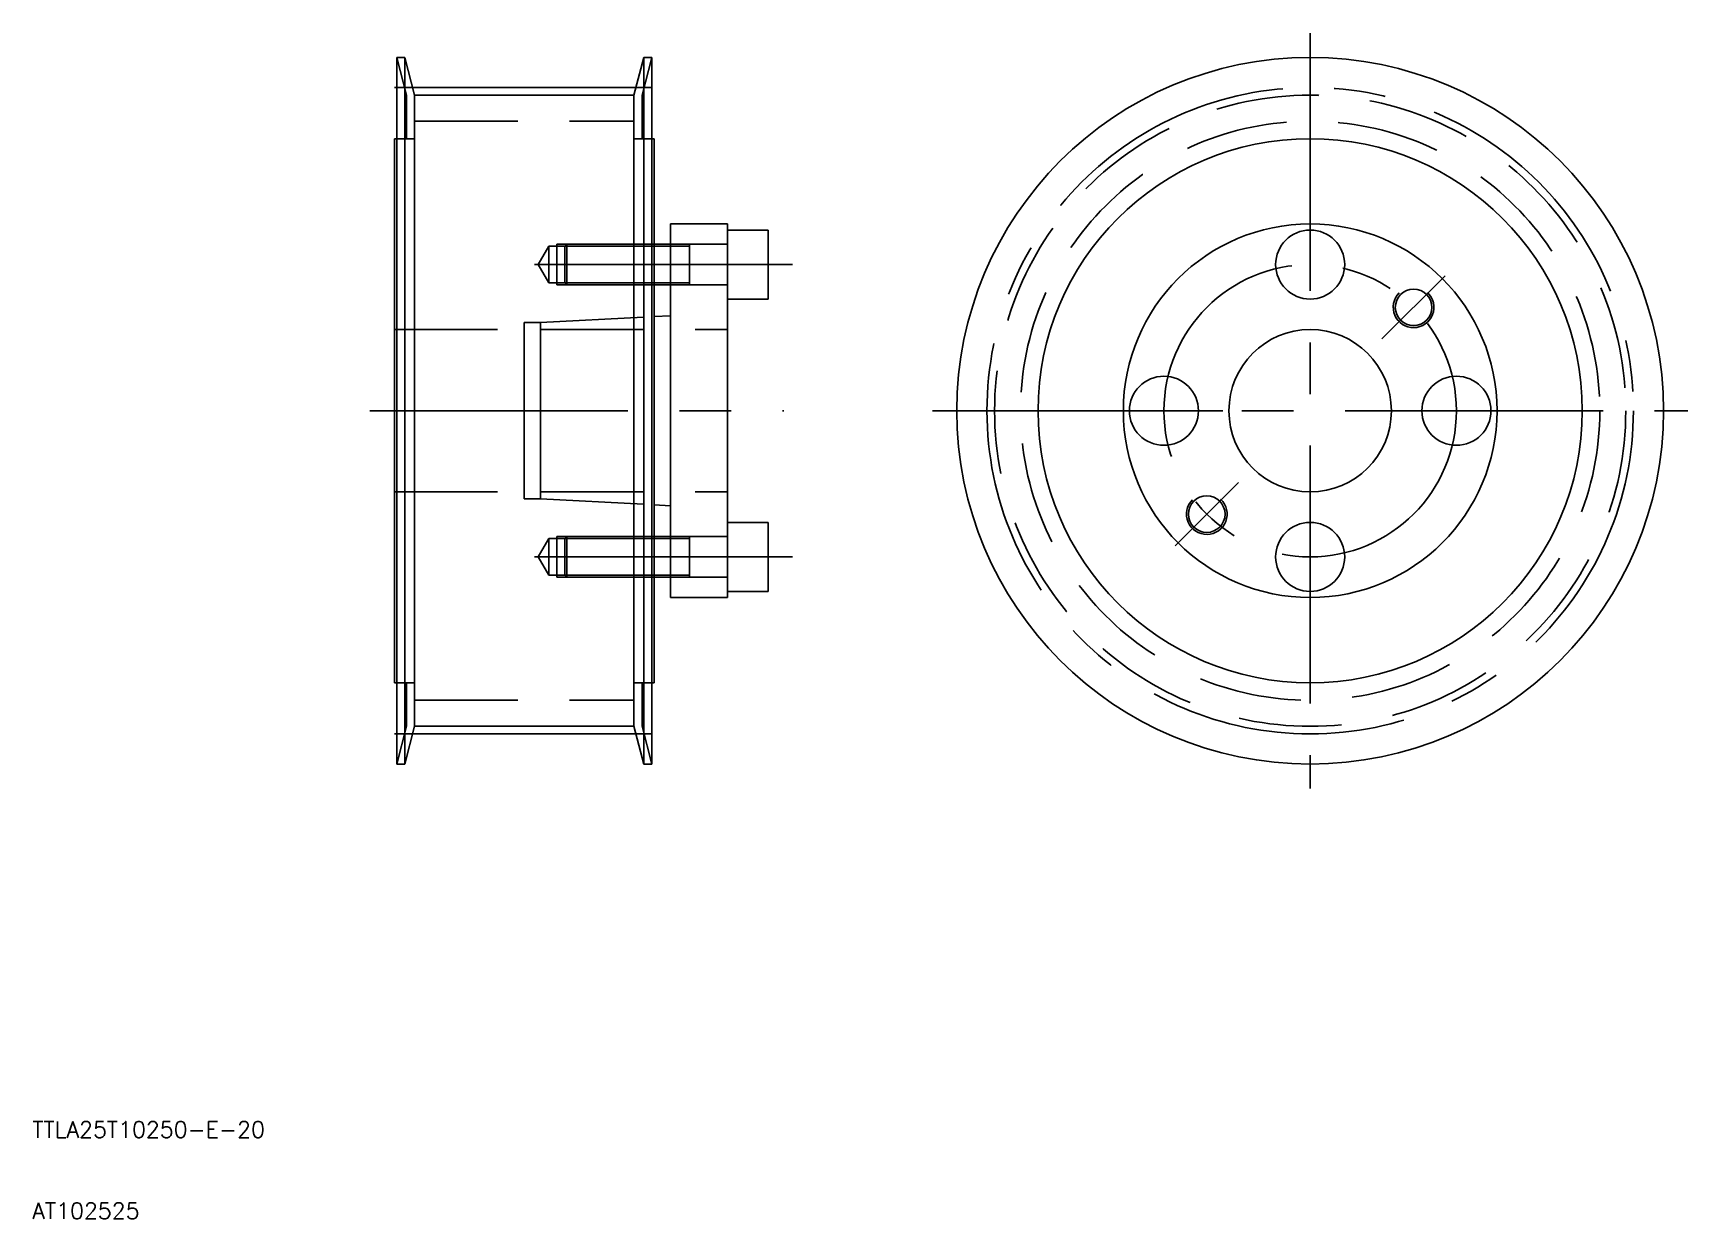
# Model space of a CAD drawing. Extents: x 68 to 271, y 85 to 231.
import ezdxf

# ---------------------------------------------------------------- set-up
doc = ezdxf.new("R2010")
doc.units = 0
doc.linetypes.add('CENTER', pattern=[50.8, 31.75, -6.35, 6.35, -6.35])
doc.linetypes.add('DASHED', pattern=[19.05, 12.7, -6.35])
doc.layers.get('0').update_dxf_attribs({"linetype": 'CONTINUOUS'})
doc.layers.add('CENTER', color=1, linetype='CENTER')
doc.styles.get("Standard").update_dxf_attribs({"font": 'txt.shx'})

msp = doc.modelspace()

# ---------------------------------------------------------------- linework, layer by layer
for p, q in [((113.48, 228.36), (112.48, 228.36)), ((112.48, 228.36), (112.48, 184.86)), ((114.68, 223.71), (113.48, 228.36)), ((113.48, 228.36), (113.48, 184.86)), ((141.68, 223.71), (142.88, 228.36)), ((142.88, 228.36), (143.88, 228.36)), ((142.88, 228.36), (142.88, 184.86)), ((143.88, 228.36), (143.88, 184.86)), ((114.68, 218.36), (114.68, 223.71)), ((114.68, 223.71), (141.68, 223.71)), ((141.68, 218.36), (141.68, 223.71)), ((112.18, 218.36), (112.48, 218.36)), ((112.18, 184.86), (112.18, 218.36)), ((114.68, 218.36), (114.68, 184.86)), ((141.68, 218.36), (141.68, 184.86)), ((144.18, 218.36), (143.88, 218.36)), ((144.18, 184.86), (144.18, 218.36)), ((146.18, 207.86), (153.18, 207.86)), ((146.18, 207.86), (146.18, 205.36)), ((153.18, 207.86), (153.18, 207.11)), ((153.18, 207.11), (153.18, 198.61)), ((153.18, 207.11), (158.18, 207.11)), ((158.18, 207.11), (158.18, 202.86)), ((146.18, 205.36), (144.18, 205.36)), ((146.18, 205.36), (146.18, 200.36)), ((158.18, 198.61), (158.18, 202.86)), ((146.18, 200.36), (144.18, 200.36)), ((146.18, 200.36), (146.18, 196.56)), ((153.18, 198.61), (153.18, 184.86)), ((153.18, 198.61), (158.18, 198.61)), ((146.18, 196.56), (144.18, 196.45)), ((146.18, 196.56), (146.18, 184.86)), ((112.18, 184.86), (112.18, 151.36)), ((112.48, 141.36), (112.48, 184.86)), ((113.48, 141.36), (113.48, 184.86)), ((114.68, 151.36), (114.68, 184.86)), ((141.68, 151.36), (141.68, 184.86)), ((142.88, 141.36), (142.88, 184.86)), ((143.88, 141.36), (143.88, 184.86)), ((144.18, 184.86), (144.18, 151.36)), ((146.18, 173.16), (146.18, 184.86)), ((153.18, 171.11), (153.18, 184.86)), ((146.18, 173.16), (144.18, 173.27)), ((146.18, 169.36), (146.18, 173.16)), ((146.18, 169.36), (144.18, 169.36)), ((146.18, 164.36), (146.18, 169.36)), ((153.18, 162.61), (153.18, 171.11)), ((153.18, 171.11), (158.18, 171.11)), ((158.18, 171.11), (158.18, 166.86)), ((158.18, 162.61), (158.18, 166.86)), ((146.18, 164.36), (144.18, 164.36)), ((146.18, 161.86), (146.18, 164.36)), ((146.18, 161.86), (153.18, 161.86)), ((153.18, 162.61), (158.18, 162.61)), ((153.18, 161.86), (153.18, 162.61)), ((112.18, 151.36), (112.48, 151.36)), ((114.68, 151.36), (114.68, 146.01)), ((141.68, 151.36), (141.68, 146.01)), ((144.18, 151.36), (143.88, 151.36)), ((114.68, 146.01), (113.48, 141.36)), ((114.68, 146.01), (141.68, 146.01)), ((141.68, 146.01), (142.88, 141.36)), ((113.48, 141.36), (112.48, 141.36)), ((142.88, 141.36), (143.88, 141.36))]:
    msp.add_line(p, q)
at = {"color": 3, "linetype": 'DASHED'}
for p, q in [((113.68, 223.71), (112.48, 228.36)), ((142.68, 223.71), (143.88, 228.36)), ((113.68, 218.36), (113.68, 223.71)), ((142.68, 218.36), (142.68, 223.71)), ((114.68, 220.51), (141.68, 220.51)), ((112.48, 218.36), (114.68, 218.36)), ((143.88, 218.36), (141.68, 218.36)), ((131.18, 205.11), (129.89, 202.86)), ((131.18, 205.11), (131.18, 200.61)), ((133.18, 205.11), (131.18, 205.11)), ((132.18, 205.36), (132.18, 202.86)), ((133.43, 205.36), (132.18, 205.36)), ((133.43, 205.36), (133.18, 205.11)), ((133.18, 205.11), (144.18, 205.11)), ((133.18, 205.11), (133.18, 202.86)), ((144.18, 205.36), (133.43, 205.36)), ((133.43, 205.36), (133.43, 202.86)), ((153.18, 205.36), (146.18, 205.36)), ((146.18, 205.11), (148.52, 205.11)), ((148.52, 205.36), (148.52, 202.86)), ((131.18, 200.61), (129.89, 202.86)), ((132.18, 200.36), (132.18, 202.86)), ((133.18, 200.61), (133.18, 202.86)), ((133.43, 200.36), (133.43, 202.86)), ((148.52, 200.36), (148.52, 202.86)), ((133.18, 200.61), (131.18, 200.61)), ((133.43, 200.36), (132.18, 200.36)), ((133.18, 200.61), (144.18, 200.61)), ((133.43, 200.36), (133.18, 200.61)), ((144.18, 200.36), (133.43, 200.36)), ((146.18, 200.61), (148.52, 200.61)), ((153.18, 200.36), (146.18, 200.36)), ((128.18, 195.71), (128.18, 184.86)), ((128.18, 195.71), (130.18, 195.71)), ((130.18, 195.71), (144.18, 196.45)), ((130.18, 195.71), (130.18, 184.86)), ((112.18, 194.86), (128.18, 194.86)), ((130.18, 194.86), (153.18, 194.86)), ((128.18, 174.01), (128.18, 184.86)), ((130.18, 174.01), (130.18, 184.86)), ((112.18, 174.86), (128.18, 174.86)), ((128.18, 174.01), (130.18, 174.01)), ((130.18, 174.86), (153.18, 174.86)), ((130.18, 174.01), (144.18, 173.27)), ((131.18, 169.11), (129.89, 166.86)), ((131.18, 164.61), (131.18, 169.11)), ((133.18, 169.11), (131.18, 169.11)), ((132.18, 169.36), (132.18, 166.86)), ((133.43, 169.36), (132.18, 169.36)), ((133.43, 169.36), (133.18, 169.11)), ((133.18, 169.11), (144.18, 169.11)), ((133.18, 169.11), (133.18, 166.86)), ((144.18, 169.36), (133.43, 169.36)), ((133.43, 169.36), (133.43, 166.86)), ((153.18, 169.36), (146.18, 169.36)), ((146.18, 169.11), (148.52, 169.11)), ((148.52, 169.36), (148.52, 166.86)), ((131.18, 164.61), (129.89, 166.86)), ((132.18, 164.36), (132.18, 166.86)), ((133.18, 164.61), (133.18, 166.86)), ((133.43, 164.36), (133.43, 166.86)), ((148.52, 164.36), (148.52, 166.86)), ((133.18, 164.61), (131.18, 164.61)), ((133.43, 164.36), (132.18, 164.36)), ((133.18, 164.61), (144.18, 164.61)), ((133.43, 164.36), (133.18, 164.61)), ((144.18, 164.36), (133.43, 164.36)), ((146.18, 164.61), (148.52, 164.61)), ((153.18, 164.36), (146.18, 164.36)), ((112.48, 151.36), (114.68, 151.36)), ((113.68, 151.36), (113.68, 146.01)), ((143.88, 151.36), (141.68, 151.36)), ((142.68, 151.36), (142.68, 146.01)), ((114.68, 149.21), (141.68, 149.21)), ((113.68, 146.01), (112.48, 141.36)), ((142.68, 146.01), (143.88, 141.36))]:
    msp.add_line(p, q, dxfattribs=at)
at = {"color": 3}
for p, q in [((146.18, 205.11), (144.18, 205.11)), ((146.18, 200.61), (144.18, 200.61)), ((146.18, 169.11), (144.18, 169.11)), ((146.18, 164.61), (144.18, 164.61))]:
    msp.add_line(p, q, dxfattribs=at)
for centre, radius in [((224.92, 184.86), 43.5), ((224.92, 184.86), 33.5), ((224.92, 184.86), 23), ((224.92, 184.86), 23), ((224.92, 202.86), 4.25), ((237.65, 197.59), 2.25), ((224.92, 184.86), 10), ((206.92, 184.86), 4.25), ((242.92, 184.86), 4.25), ((212.19, 172.13), 2.25), ((224.92, 166.86), 4.25)]:
    msp.add_circle(centre, radius)
at = {"color": 3, "linetype": 'DASHED'}
for radius in [38.85, 35.65]:
    msp.add_circle((224.92, 184.86), radius, dxfattribs=at)
at = {"color": 3}
for centre in [(237.65, 197.59), (212.19, 172.13)]:
    msp.add_arc(centre, 2.5, 135, 47, dxfattribs=at)
at = {"layer": 'CENTER'}
for p, q in [((224.92, 231.36), (224.92, 138.36)), ((112.18, 224.65), (144.18, 224.65)), ((109.18, 184.86), (160.11, 184.86)), ((178.42, 184.86), (271.42, 184.86)), ((112.18, 145.07), (144.18, 145.07))]:
    msp.add_line(p, q, dxfattribs=at)
at = {"layer": 'CENTER', "color": 1, "linetype": 'CENTER'}
for p, q in [((161.18, 202.86), (126.89, 202.86)), ((233.76, 193.7), (241.54, 201.48)), ((199.67, 184.86), (214.17, 184.86)), ((208.3, 168.24), (216.08, 176.02)), ((161.18, 166.86), (126.89, 166.86))]:
    msp.add_line(p, q, dxfattribs=at)
at = {"layer": 'CENTER'}
msp.add_circle((224.92, 184.86), 39.79, dxfattribs=at)
at = {"layer": 'CENTER', "color": 1, "linetype": 'CENTER'}
msp.add_circle((224.92, 184.86), 18, dxfattribs=at)

# ---------------------------------------------------------------- texts
for s, p in [('TTLA25T10250-E-20', (67.62, 95.35)), ('AT102525', (67.62, 85.35))]:
    msp.add_text(s, height=2).set_placement(p)

doc.saveas('drawing.dxf')
